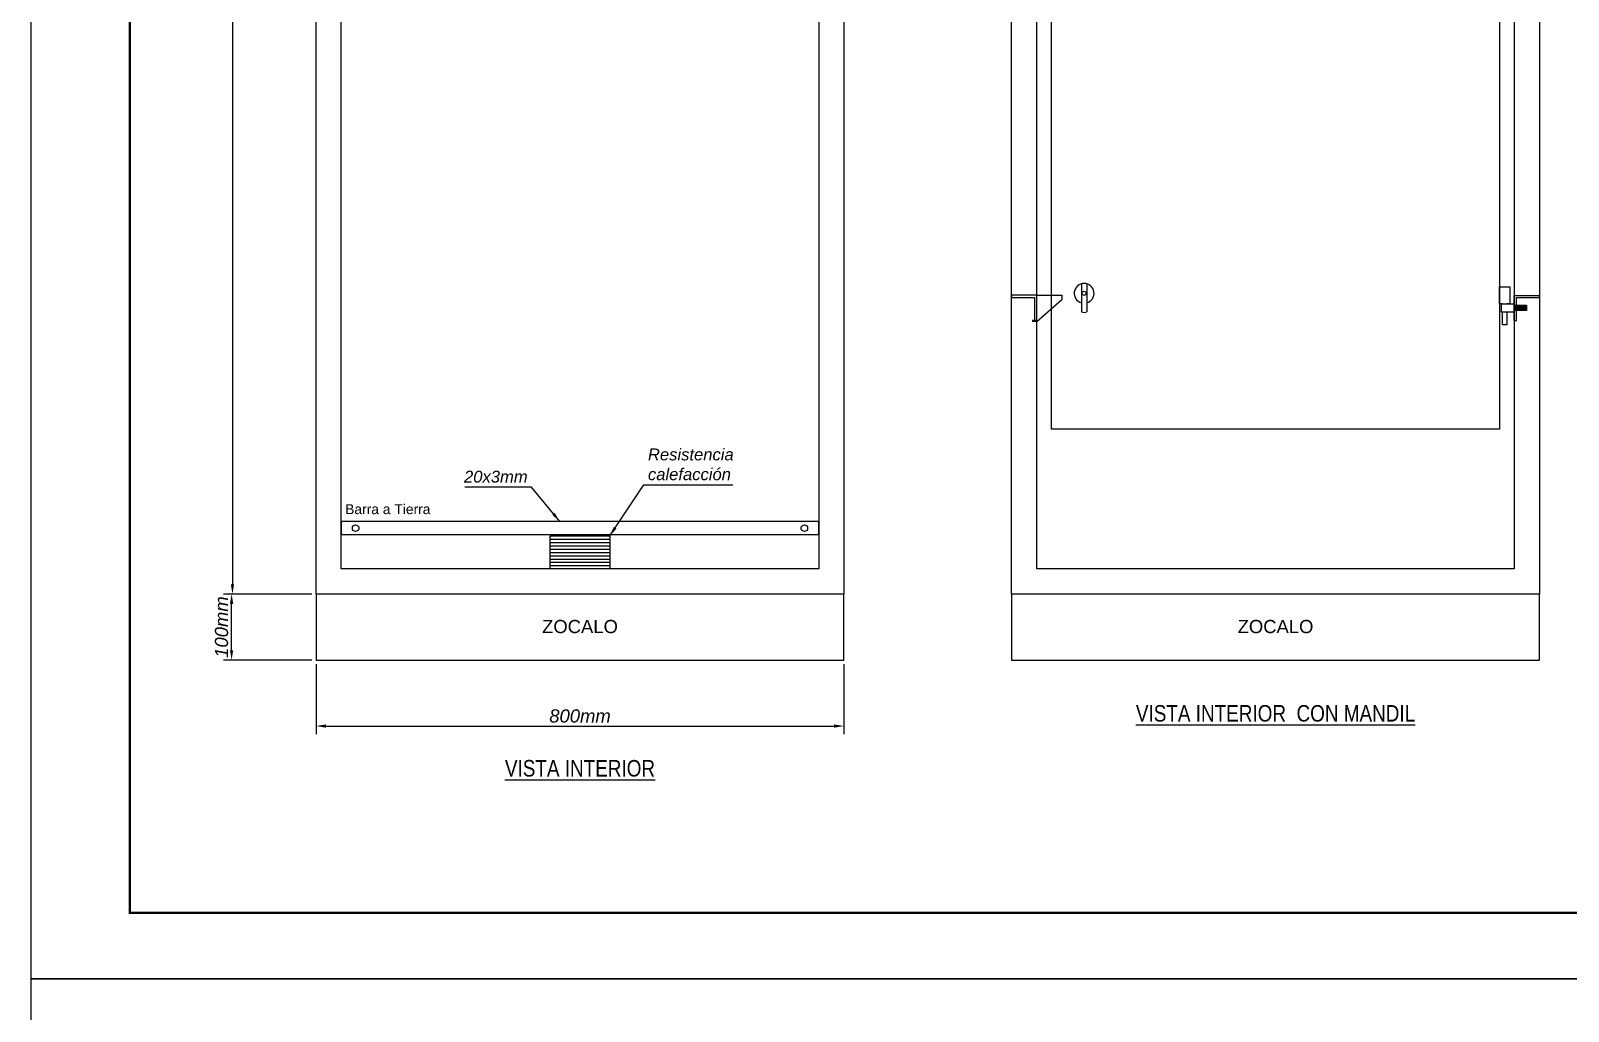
# Model space of a CAD drawing. Header units: millimetres. Extents: x 0 to 840, y -1485 to 297.
# Drawn here: x 0 to 233, y -895.9 to -747.4 of the extents above; entities that cross this region are included whole.
import ezdxf

# ---------------------------------------------------------------- set-up
doc = ezdxf.new("R2010")
doc.units = ezdxf.units.MM
doc.layers.add('L_COTAS', color=2, linetype='Continuous')
doc.layers.add('MEMBRETE', color=7, linetype='Continuous')
doc.styles.get("Standard").update_dxf_attribs({"font": 'arial.ttf'})
doc.styles.add('TEXTOS', font='ariali.ttf')
doc.dimstyles.new('FLECHA_ESC50', dxfattribs={"dimscale": 0.05, "dimtxt": 1.8, "dimasz": 2, "dimexe": 2, "dimexo": 4, "dimgap": 1, "dimtad": 1, "dimzin": 4, "dimdsep": 46, "dimtxsty": 'TEXTOS', "dimcen": 0, "dimclrd": 256, "dimclre": 256, "dimclrt": 2, "dimadec": 0, "dimazin": 0, "dimtfac": 1, "dimtdec": 4, "dimtmove": 1, "dimatfit": 3, "dimfxl": 1, "dimtvp": 1, "dimtolj": 1, "dimtzin": 0, "dimarcsym": 0})
doc.dimstyles.new('ISO-25$0', dxfattribs={"dimscale": 0, "dimtxt": 30, "dimasz": 25, "dimexe": 10, "dimexo": 20, "dimtad": 0, "dimtoh": 1, "dimdec": 4, "dimdsep": 46, "dimtxsty": 'Standard', "dimcen": 2.5, "dimclrd": 1, "dimclre": 1, "dimclrt": 3, "dimadec": 0, "dimazin": 0, "dimtfac": 1, "dimtdec": 4, "dimtmove": 0, "dimatfit": 3, "dimfxl": 1, "dimtvp": 1, "dimtolj": 1, "dimtzin": 0, "dimarcsym": 0})

# ---------------------------------------------------------------- blocks, each defined once
blk = doc.blocks.new('*D103')
at = {"layer": 'Defpoints', "color": 0, "transparency": 16777216}
for p in [(43.24, -632.73), (30.57, -832.73), (43.24, -832.73)]:
    blk.add_point(p, dxfattribs=at)
at = {"layer": 'L_COTAS', "color": 0, "lineweight": -2, "transparency": 16777216}
for p, q in [((42.61, -632.73), (29.32, -632.73)), ((30.57, -634.23), (30.57, -831.23)), ((42.61, -832.73), (29.32, -832.73))]:
    blk.add_line(p, q, dxfattribs=at)
at = {"layer": 'L_COTAS', "color": 0, "transparency": 16777216}
for points in [[(30.32, -634.23), (30.82, -634.23), (30.57, -632.73)], [(30.32, -831.23), (30.82, -831.23), (30.57, -832.73)]]:
    blk.add_solid(points, dxfattribs=at)
at = {"layer": 'L_COTAS', "color": 0, "transparency": 16777216, "insert": (29.04, -732.73), "char_height": 2, "attachment_point": 5, "rotation": 90, "style": 'TEXTOS'}
blk.add_mtext('2000mm', dxfattribs=at)
blk = doc.blocks.new('*D104')
at = {"layer": 'Defpoints', "color": 0, "transparency": 16777216}
for p in [(30.44, -832.73), (43.24, -832.73), (43.24, -842.73)]:
    blk.add_point(p, dxfattribs=at)
at = {"layer": 'L_COTAS', "color": 0, "lineweight": -2, "transparency": 16777216}
for p, q in [((42.61, -832.73), (29.19, -832.73)), ((30.44, -841.23), (30.44, -834.23)), ((42.61, -842.73), (29.19, -842.73))]:
    blk.add_line(p, q, dxfattribs=at)
at = {"layer": 'L_COTAS', "color": 0, "transparency": 16777216}
for points in [[(30.19, -834.23), (30.69, -834.23), (30.44, -832.73)], [(30.19, -841.23), (30.69, -841.23), (30.44, -842.73)]]:
    blk.add_solid(points, dxfattribs=at)
at = {"layer": 'L_COTAS', "color": 0, "transparency": 16777216, "insert": (28.92, -837.73), "char_height": 2, "attachment_point": 5, "rotation": 90, "style": 'TEXTOS'}
blk.add_mtext('100mm', dxfattribs=at)
blk = doc.blocks.new('*D105')
at = {"layer": 'Defpoints', "color": 0, "transparency": 16777216}
for p in [(43.24, -842.73), (123.24, -842.73), (123.24, -852.72)]:
    blk.add_point(p, dxfattribs=at)
at = {"layer": 'L_COTAS', "color": 0, "lineweight": -2, "transparency": 16777216}
for p, q in [((43.24, -843.36), (43.24, -853.97)), ((123.24, -843.36), (123.24, -853.97)), ((44.74, -852.72), (121.74, -852.72))]:
    blk.add_line(p, q, dxfattribs=at)
at = {"layer": 'L_COTAS', "color": 0, "transparency": 16777216}
for points in [[(44.74, -852.47), (44.74, -852.97), (43.24, -852.72)], [(121.74, -852.47), (121.74, -852.97), (123.24, -852.72)]]:
    blk.add_solid(points, dxfattribs=at)
at = {"layer": 'L_COTAS', "color": 0, "transparency": 16777216, "insert": (83.24, -851.2), "char_height": 2, "attachment_point": 5, "style": 'TEXTOS'}
blk.add_mtext('800mm', dxfattribs=at)
blk = doc.blocks.new('A$C226410BD')
for p, q in [((2.22, 2.15), (2.36, 2.94)), ((2.32, 2.15), (2.46, 2.94)), ((2.43, 2.15), (2.56, 2.94)), ((2.53, 2.15), (2.66, 2.94)), ((2.63, 2.15), (2.76, 2.94)), ((2.73, 2.15), (2.86, 2.94)), ((2.83, 2.15), (2.97, 2.94)), ((2.93, 2.15), (3.07, 2.94)), ((3.03, 2.15), (3.17, 2.94)), ((3.14, 2.15), (3.27, 2.94)), ((3.24, 2.15), (3.37, 2.94)), ((3.34, 2.15), (3.47, 2.94)), ((3.44, 2.15), (3.57, 2.94)), ((3.54, 2.15), (3.68, 2.94)), ((3.64, 2.15), (3.78, 2.94)), ((3.74, 2.15), (3.88, 2.94)), ((3.85, 2.15), (3.98, 2.94)), ((3.95, 2.15), (4.08, 2.94)), ((4.05, 2.15), (4.13, 2.61))]:
    blk.add_line(p, q)
at = {"color": 3}
for p, q in [((2.26, 0.64), (2.26, 4.45)), ((2.26, 4.45), (6.07, 4.45)), ((2.58, 0.64), (2.58, 4.13)), ((2.58, 4.13), (6.07, 4.13)), ((6.07, 4.13), (6.07, 4.45)), ((2.26, 0.64), (2.58, 0.64))]:
    blk.add_line(p, q, dxfattribs=at)
at = {"color": 4}
for points in [[(0, 3.18), (0, 5.72), (1.59, 5.72), (1.59, 3.18), (1.11, 3.18)], [(0.48, 3.18), (0, 3.18)], [(2.22, 1.91), (0.32, 1.91), (0.32, 3.18), (2.22, 3.18), (2.22, 2.94), (4.13, 2.94), (4.13, 2.15), (2.22, 2.15), (2.22, 1.91)], [(1.11, 1.91), (1.11, 0), (0.48, 0), (0.48, 1.91)]]:
    blk.add_lwpolyline(points, dxfattribs=at)
blk = doc.blocks.new('A$C06882382')
at = {"color": 3}
for p, q in [((3.81, 3.94), (7.62, 3.94)), ((3.81, 0), (7.62, 3.3)), ((7.62, 3.94), (7.62, 3.3)), ((3.81, 0.13), (3.18, 0.13)), ((3.18, 0.13), (3.18, 0)), ((3.81, 0), (3.18, 0))]:
    blk.add_line(p, q, dxfattribs=at)
blk.add_lwpolyline([(3.81, 0.13), (3.81, 3.94), (0, 3.94), (0, 3.62), (3.49, 3.62), (3.49, 0.13), (3.81, 0.13)], dxfattribs=at)
blk = doc.blocks.new('M')
for p, q in [((-320.24, -67.13), (-320.24, -71.37)), ((-319.44, -67.13), (-319.44, -71.37))]:
    blk.add_line(p, q)
blk.add_circle((-319.84, -68.57), 0.3)
for centre, radius, start, end in [((-319.84, -68.57), 1.5, 285.466, 254.534), ((-319.84, -70.62), 0.85, 241.9275, 298.0725)]:
    blk.add_arc(centre, radius, start, end)
blk = doc.blocks.new('Chapa mandil')
at = {"color": 3}
blk.add_blockref('M', (319.84, 68.57), dxfattribs=at)
blk = doc.blocks.new('A$C66725645')
at = {"color": 4}
for p, q in [((0, 4.5), (9, 4.5)), ((0, 4), (9, 4)), ((0, 3.5), (9, 3.5)), ((0, 3), (9, 3)), ((0, 2.5), (9, 2.5)), ((0, 2), (9, 2)), ((0, 1.5), (9, 1.5)), ((0, 1), (9, 1)), ((0, 0.5), (9, 0.5))]:
    blk.add_line(p, q, dxfattribs=at)
blk.add_lwpolyline([(0, 5), (9, 5), (9, 0), (0, 0)], close=True, dxfattribs=at)

msp = doc.modelspace()

# ---------------------------------------------------------------- linework, layer by layer
for points in [[(0, -891), (420, -891), (420, -594), (0, -594)], [(154.7156, -667.7301), (222.5758, -667.7301), (222.5758, -807.7301), (154.7156, -807.7301)], [(0, -1188), (420, -1188), (420, -891), (0, -891)]]:
    msp.add_lwpolyline(points, close=True)
at = {"color": 5}
for points in [[(43.2381, -632.7301), (123.2381, -632.7301), (123.2381, -832.7301), (43.2381, -832.7301)], [(148.6457, -632.7301), (228.6457, -632.7301), (228.6457, -832.7301), (148.6457, -832.7301)], [(47.0481, -636.5401), (119.4281, -636.5401), (119.4281, -828.9201), (47.0481, -828.9201)], [(152.4557, -636.5401), (224.8357, -636.5401), (224.8357, -828.9201), (152.4557, -828.9201)], [(43.2381, -842.7301), (123.2381, -842.7301), (123.2381, -832.7301), (43.2381, -832.7301)], [(148.6457, -842.7301), (228.6457, -842.7301), (228.6457, -832.7301), (148.6457, -832.7301)]]:
    msp.add_lwpolyline(points, close=True, dxfattribs=at)
at = {"color": 6}
msp.add_lwpolyline([(47.0481, -823.7301), (119.4281, -823.7301), (119.4281, -821.7301), (47.0481, -821.7301)], close=True, dxfattribs=at)
for centre in [(49.2381, -822.7301), (117.2381, -822.7301)]:
    msp.add_circle(centre, 0.5)
at = {"layer": 'MEMBRETE', "const_width": 0.3537}
msp.add_lwpolyline([(15, -881), (415, -881), (415, -604), (15, -604)], close=True, dxfattribs=at)

# ---------------------------------------------------------------- block references
at = {"color": 2}
msp.add_blockref('A$C06882382', (148.6457, -791.4222), dxfattribs=at)
for name, p in [('Chapa mandil', (159.6421, -787.1752)), ('A$C226410BD', (222.5758, -791.9347)), ('A$C66725645', (78.7381, -828.9201))]:
    msp.add_blockref(name, p)

# ---------------------------------------------------------------- texts
for s, insert, char_height, width, attachment_point in [('{\\fArial|b0|i0|c0|p34;Barra a Tierra}', (47.6505, -819.1196), 1.5, 25.670589, 1), ('ZOCALO', (83.2381, -836.6441), 2, 80, 2), ('ZOCALO', (188.6457, -836.6441), 2, 80, 2), ('{\\fArial Narrow|b0|i0|c0|p34;\\LVISTA INTERIOR  CON MANDIL}', (188.6457, -849.5425), 2.5, 90, 2), ('{\\fArial Narrow|b0|i0|c0|p34;\\LVISTA INTERIOR }', (83.2381, -857.8618), 2.5, 90, 2)]:
    msp.add_mtext(s, dxfattribs=dict(insert=insert, char_height=char_height, width=width, attachment_point=attachment_point))
at = {"layer": 'L_COTAS', "char_height": 1.8, "style": 'TEXTOS'}
for s, insert, attachment_point in [('Resistencia\\Pcalefacción', (93.5365, -813.0922), 4), ('20x3mm', (75.3043, -814.9594), 6)]:
    msp.add_mtext(s, dxfattribs=dict(at, insert=insert, attachment_point=attachment_point))

# ---------------------------------------------------------------- dimensions: what is measured, and where the dimension line sits
at = {"layer": 'L_COTAS', "color": 0}
dim = msp.add_linear_dim(base=(30.5656, -832.7301), p1=(43.2381, -632.7301), p2=(43.2381, -832.7301), angle=90, dimstyle='ISO-25$0', override={"dimscale": 1, "dimtxt": 2, "dimasz": 1.5, "dimexe": 1.25, "dimexo": 0.625, "dimgap": 0.5, "dimtad": 1, "dimtoh": 0, "dimdec": 2, "dimlfac": 10, "dimpost": 'mm', "dimtxsty": 'TEXTOS', "dimclrd": 0, "dimclre": 0, "dimclrt": 0, "dimtdec": 2, "dimtvp": 0, "dimtolj": 0, "dimtzin": 8}, dxfattribs=at)
dim.commit()
dim.dimension.update_dxf_attribs({"geometry": '*D103', "text_midpoint": (30.5656, -732.7301), "dimtype": 160})
dim = msp.add_linear_dim(base=(30.4406, -832.7301), p1=(43.2381, -842.7301), p2=(43.2381, -832.7301), angle=90, dimstyle='ISO-25$0', override={"dimscale": 1, "dimtxt": 2, "dimasz": 1.5, "dimexe": 1.25, "dimexo": 0.625, "dimgap": 0.5, "dimtad": 1, "dimtoh": 0, "dimdec": 2, "dimlfac": 10, "dimpost": 'mm', "dimtxsty": 'TEXTOS', "dimclrd": 0, "dimclre": 0, "dimclrt": 0, "dimtdec": 2, "dimtvp": 0, "dimtolj": 0, "dimtzin": 8}, dxfattribs=at)
dim.commit()
dim.dimension.update_dxf_attribs({"geometry": '*D104', "text_midpoint": (28.9195, -837.7301)})
dim = msp.add_linear_dim(base=(123.2381, -852.7185), p1=(43.2381, -842.7301), p2=(123.2381, -842.7301), dimstyle='ISO-25$0', override={"dimscale": 1, "dimtxt": 2, "dimasz": 1.5, "dimexe": 1.25, "dimexo": 0.625, "dimgap": 0.5, "dimtad": 1, "dimtoh": 0, "dimdec": 2, "dimlfac": 10, "dimpost": 'mm', "dimtxsty": 'TEXTOS', "dimclrd": 0, "dimclre": 0, "dimclrt": 0, "dimtdec": 2, "dimtvp": 0, "dimtolj": 0, "dimtzin": 8}, dxfattribs=at)
dim.commit()
dim.dimension.update_dxf_attribs({"geometry": '*D105', "text_midpoint": (83.2381, -852.7185), "dimtype": 160})

# ---------------------------------------------------------------- leaders
at = {"layer": 'L_COTAS', "annotation_type": 0, "has_hookline": 1}
for points, hookline_direction, text_width in [([(80.1697, -821.7301), (75.9113, -816.5584), (75.3039, -816.5584)], 1, 9.4432), ([(87.7381, -823.9201), (92.9295, -816.2022), (93.5368, -816.2022)], 0, 12.805)]:
    msp.add_leader(points, dimstyle='FLECHA_ESC50', override={"dimasz": 30, "dimgap": 1, "dimtad": 1}, dxfattribs=dict(at, hookline_direction=hookline_direction, text_width=text_width))

doc.saveas('drawing.dxf')
